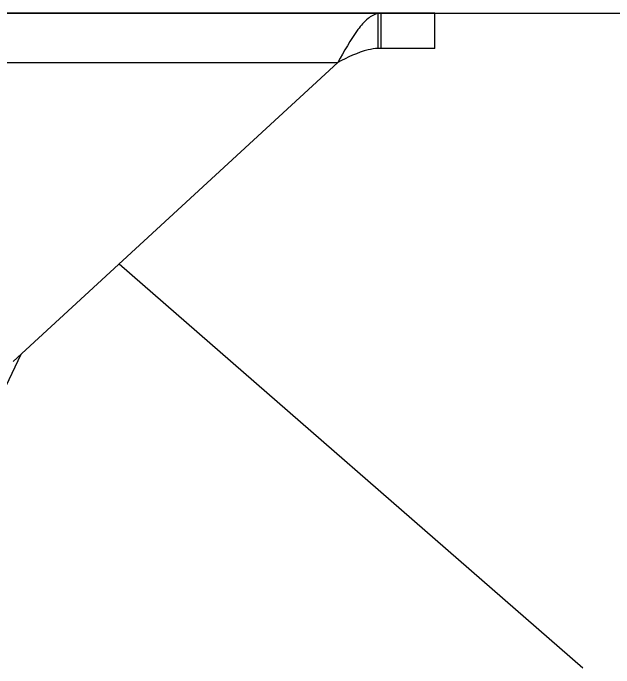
# Model space of a CAD drawing. Extents: x 1031190 to 1725648, y 733081 to 1571294.
# Drawn here: x 1166297 to 1166994, y 1238439 to 1239198 of the extents above; entities that cross this region are included whole.
import ezdxf

# ---------------------------------------------------------------- set-up
doc = ezdxf.new("R2010")
doc.units = 0
doc.header["$LTSCALE"] = 1000
doc.header["$MEASUREMENT"] = 0
doc.layers.add('bz', color=2, linetype='Continuous')
doc.styles.get("Standard").update_dxf_attribs({"font": 'gbenor.shx', "bigfont": 'gbcbig.shx'})
doc.dimstyles.get("Standard").update_dxf_attribs({"dimtxt": 0.18, "dimasz": 0.18, "dimexe": 0.18, "dimexo": 0.0625, "dimgap": 0.09, "dimtad": 0, "dimtih": 1, "dimtoh": 1, "dimdec": 4, "dimzin": 0, "dimdsep": 46, "dimtxsty": 'Standard', "dimcen": 0.09, "dimadec": 0, "dimazin": 0, "dimtfac": 1, "dimtdec": 4, "dimtofl": 0, "dimtmove": 0, "dimatfit": 3, "dimfxl": 0, "dimtolj": 1, "dimtzin": 0, "dimarcsym": 0})

msp = doc.modelspace()

# ---------------------------------------------------------------- linework, layer by layer
for p, q in [((1166786, 1239198.07), (1166090.91, 1239198.07)), ((1166720, 1239157.09), (1166720, 1239197.72)), ((1166723.44, 1239157.19), (1166723.44, 1239198.07)), ((1166786, 1239157.19), (1166786, 1239198.07)), ((1166786, 1239157.19), (1166723.44, 1239157.19)), ((1166090.91, 1239140.83), (1166673.38, 1239140.83)), ((1166673.38, 1239140.83), (1166296.63, 1238794.14)), ((1166288.59, 1238766.04), (1166306.09, 1238802.85))]:
    msp.add_line(p, q)
msp.add_arc((1166723.48, 1239096.09), 61.09, 90.04119, 93.27107)
for points, knots in [([(1166720, 1239197.72), (1166715.71, 1239196.88), (1166706.62, 1239191.41), (1166690.54, 1239172.14), (1166680.64, 1239153.85), (1166673.38, 1239140.83)], [0, 0, 0, 0, 0.174571, 0.404229, 1, 1, 1, 1]), ([(1166720, 1239157.09), (1166716.08, 1239156.86), (1166699.6, 1239154.34), (1166684.62, 1239146.59), (1166673.38, 1239140.83)], [0, 0, 0, 0, 0.237273, 1, 1, 1, 1])]:
    msp.add_open_spline(points, degree=3, knots=knots)
msp.add_open_spline([(1166723.44, 1239198.07), (1166722.28, 1239198.07), (1166721.13, 1239197.95), (1166720, 1239197.72)], degree=3)
at = {"layer": 'bz'}
msp.add_line((1151048.65, 1239198.07), (1169120.65, 1239198.07), dxfattribs=at)

# ---------------------------------------------------------------- leaders
msp.add_leader([(1166419.71, 1238907.4), (1166957.56, 1238439.2)], dimstyle='Standard', override={"dimgap": 20})

doc.saveas('drawing.dxf')
